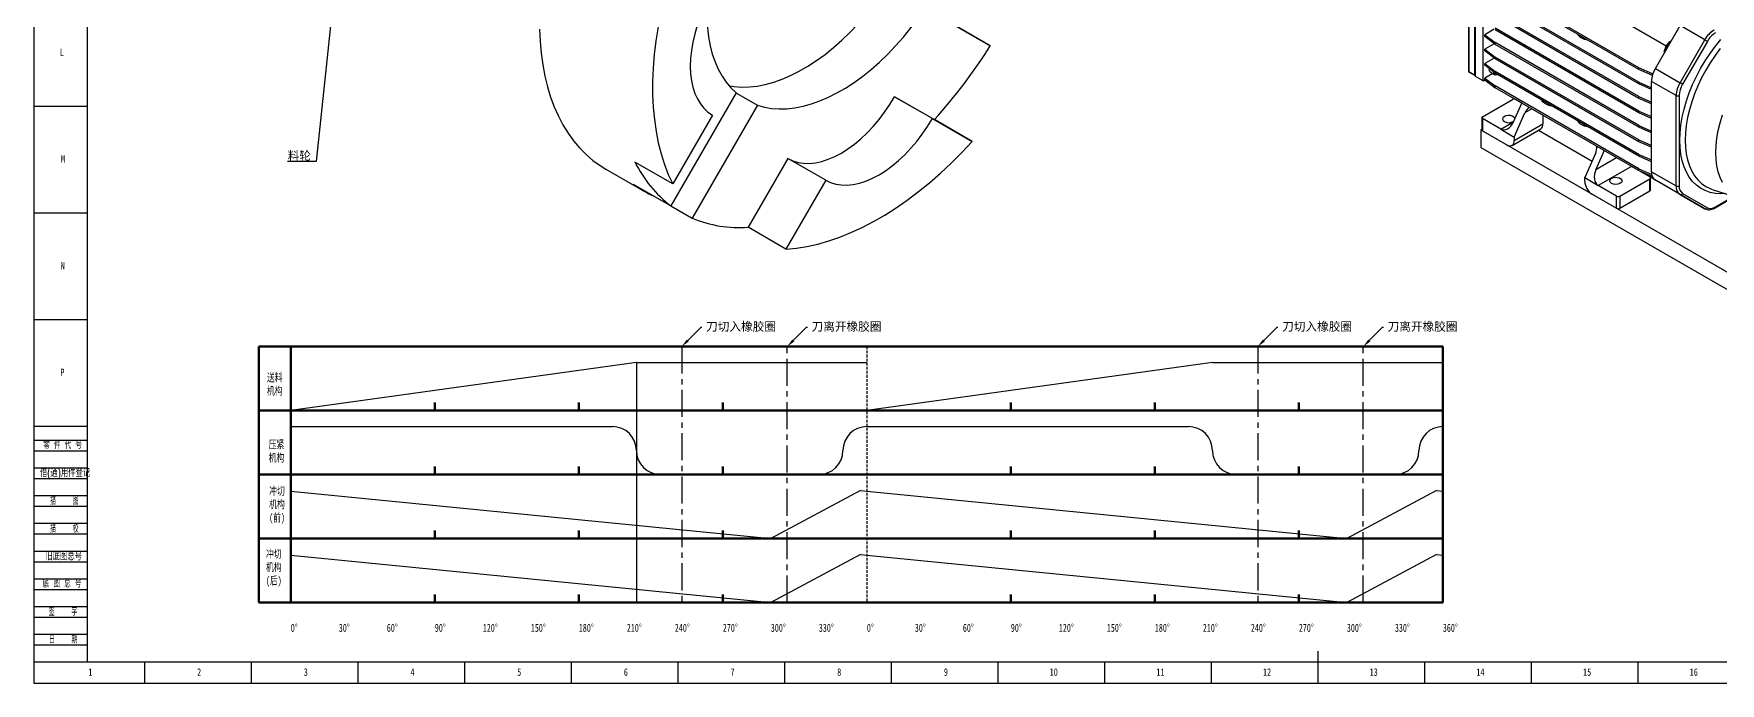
# Model space of a CAD drawing. Header units: millimetres. Extents: x 0 to 1189, y 0 to 841.
# Drawn here: x 0 to 791, y 0 to 304 of the extents above; entities that cross this region are included whole.
import ezdxf
from ezdxf import colors
from ezdxf.entities.mleader import LeaderData, LeaderLine
from ezdxf.math import Vec2, Vec3

# ---------------------------------------------------------------- set-up
doc = ezdxf.new("R2010")
doc.units = ezdxf.units.MM
doc.linetypes.add('CENTERX2', pattern=[20.32, 12.7, -2.54, 2.54, -2.54])
doc.linetypes.add('HIDDEN', pattern=[1.905, 1.27, -0.635])
for name, color, linetype in [('10', 7, 'Continuous'), ('5', 7, 'Continuous'), ('9', 7, 'Continuous'), ('细实线层', 7, 'Continuous')]:
    doc.layers.add(name, color=color, linetype=linetype)
for name, color, linetype, lineweight in [('中心线层', 1, 'CENTERX2', 25), ('粗实线', 7, 'Continuous', 50), ('细实线', 3, 'Continuous', 25), ('虚线层', 6, 'HIDDEN', 25)]:
    doc.layers.add(name, color=color, linetype=linetype, lineweight=lineweight)
doc.styles.add('SLDTEXTSTYLE0', font='TXT', dxfattribs={"width": 0.7, "bigfont": 'bigfont'})
doc.styles.add('SLDTEXTSTYLE2', font='TXT', dxfattribs={"width": 0.614286, "bigfont": 'bigfont'})
doc.styles.add('SLDTEXTSTYLE4', font='TXT', dxfattribs={"width": 0.566667, "bigfont": 'bigfont'})
doc.styles.add('SLDTEXTSTYLE5', font='TXT', dxfattribs={"width": 0.7})
doc.styles.add('汉字', font='simfang.ttf', dxfattribs={"width": 0.7, "height": 5})

msp = doc.modelspace()

# ---------------------------------------------------------------- linework, layer by layer
at = {"color": 7, "linetype": 'Continuous', "lineweight": 25}
for p, q in [((672.49, 334.33), (672.49, 286.94)), ((672.64, 334.13), (672.64, 286.73)), ((675.47, 285.1), (675.47, 332.5)), ((675.82, 284.49), (675.82, 332.7)), ((679.35, 282.45), (679.35, 330.66)), ((752.27, 288.57), (685.01, 327.39)), ((752.27, 287.74), (685.01, 326.56)), ((448.36, 298.82), (417.76, 316.42)), ((752.27, 281.8), (685.01, 320.62)), ((752.27, 280.97), (685.01, 319.8)), ((430.68, 309.03), (448.36, 298.82)), ((752.27, 275.03), (685.01, 313.85)), ((752.27, 274.2), (685.01, 313.03)), ((765.12, 298.68), (741.09, 312.55)), ((684.57, 306.59), (680.15, 304.04)), ((680.15, 304.04), (685.01, 300.32)), ((680.15, 303.21), (680.15, 304.04)), ((685.01, 299.49), (680.15, 303.21)), ((752.27, 268.26), (685.01, 307.09)), ((752.27, 267.43), (685.01, 306.26)), ((760.07, 288.21), (771.67, 308.29)), ((771.64, 281.53), (783.23, 301.62)), ((783.23, 301.62), (771.67, 308.29)), ((784.44, 300.92), (772.84, 280.83)), ((684.57, 299.83), (680.15, 297.27)), ((680.15, 297.27), (685.01, 293.55)), ((680.15, 296.44), (680.15, 297.27)), ((685.01, 292.72), (680.15, 296.44)), ((684.57, 293.06), (680.15, 290.5)), ((752.27, 261.49), (685.01, 300.32)), ((685.01, 299.49), (685.01, 300.32)), ((752.27, 260.66), (685.01, 299.49)), ((752.27, 254.72), (685.01, 293.55)), ((685.01, 292.72), (685.01, 293.55)), ((752.27, 253.89), (685.01, 292.72)), ((672.64, 286.73), (675.47, 285.1)), ((672.74, 286.5), (675.57, 284.87)), ((680.15, 290.5), (685.01, 286.78)), ((680.15, 289.68), (680.15, 290.5)), ((685.01, 285.95), (680.15, 289.68)), ((683.88, 285.89), (680.15, 283.73)), ((682.67, 286.59), (684.75, 285.38)), ((752.27, 247.95), (685.01, 286.78)), ((685.01, 285.95), (685.01, 286.78)), ((752.27, 247.12), (685.01, 285.95)), ((752.27, 287.74), (752.27, 288.57)), ((758.72, 285.76), (752.27, 288.57)), ((758.69, 284.95), (752.27, 287.74)), ((758.72, 285.76), (759, 285.92)), ((758.72, 285.06), (758.72, 285.76)), ((760.07, 288.21), (771.64, 281.53)), ((329.22, 276.74), (298.68, 223.79)), ((329.14, 276.81), (339.23, 270.99)), ((679.35, 282.45), (675.82, 284.49)), ((679.35, 282.45), (680.15, 282.91)), ((680.15, 283.73), (685.01, 280.01)), ((680.15, 282.91), (680.15, 283.73)), ((680.15, 282.91), (685.01, 279.18)), ((752.27, 241.18), (685.01, 280.01)), ((685.01, 279.18), (685.01, 280.01)), ((752.27, 240.36), (685.01, 279.18)), ((752.27, 281.8), (758.28, 279.18)), ((752.27, 280.97), (752.27, 281.8)), ((758.28, 278.36), (752.27, 280.97)), ((769.84, 275.49), (758.28, 282.16)), ((758.28, 239.82), (758.28, 282.16)), ((339.23, 270.99), (308.69, 218.03)), ((403.52, 274.96), (422.18, 264.23)), ((421.2, 264.76), (403.52, 274.96)), ((679, 265.52), (693.13, 273.68)), ((693.54, 263.17), (697.43, 272.01)), ((697.43, 272.01), (694.54, 273.68)), ((702.17, 269.28), (698.96, 267.42)), ((752.27, 275.03), (758.28, 272.41)), ((752.27, 274.2), (752.27, 275.03)), ((758.28, 271.59), (752.27, 274.2)), ((769.84, 233.14), (769.84, 275.49)), ((771.26, 275.49), (771.26, 233.14)), ((318.12, 266.37), (299.49, 234.07)), ((421.2, 264.76), (439.86, 254.03)), ((439.86, 254.03), (422.18, 264.23)), ((678.71, 265.11), (678.71, 259.4)), ((679, 264.71), (679, 258.99)), ((687.6, 259.74), (679, 264.71)), ((687.6, 259.74), (693.54, 263.17)), ((693.97, 256.07), (698.96, 267.42)), ((693.97, 254.43), (707.39, 262.18)), ((707.39, 266.26), (707.39, 262.18)), ((752.27, 268.26), (758.28, 265.64)), ((752.27, 267.43), (752.27, 268.26)), ((758.28, 264.82), (752.27, 267.43)), ((752.27, 261.49), (758.28, 258.88)), ((752.27, 260.66), (752.27, 261.49)), ((678.71, 259.64), (678.29, 259.4)), ((678.29, 259.4), (678.29, 251.23)), ((678.29, 259.4), (890.43, 136.94)), ((679, 258.99), (690.43, 252.39)), ((687.6, 259.74), (693.97, 256.07)), ((692.93, 252.14), (706.35, 259.89)), ((693.97, 256.07), (693.97, 254.43)), ((705.32, 259.29), (730.39, 244.82)), ((758.28, 258.05), (752.27, 260.66)), ((752.27, 254.72), (758.28, 252.11)), ((752.27, 253.89), (752.27, 254.72)), ((758.28, 251.28), (752.27, 253.89)), ((353.52, 246.04), (334.9, 213.75)), ((371.2, 235.84), (353.52, 246.04)), ((678.29, 251.23), (890.43, 128.77)), ((731.95, 248.37), (726.97, 237.02)), ((736.08, 249.7), (732.2, 240.85)), ((732.2, 240.85), (741.8, 246.4)), ((752.27, 247.95), (758.28, 245.34)), ((752.27, 247.12), (752.27, 247.95)), ((758.28, 244.51), (752.27, 247.12)), ((268.1, 241.07), (285.77, 230.86)), ((299.49, 234.07), (281.82, 244.28)), ((748.87, 242.31), (733.33, 233.34)), ((748.75, 242.39), (748.87, 242.31)), ((757.47, 237.35), (748.87, 242.31)), ((752.27, 241.18), (758.39, 238.52)), ((752.27, 240.36), (752.27, 241.18)), ((752.27, 240.36), (758.66, 237.57)), ((767.46, 231.59), (757.49, 237.34)), ((758.28, 239.82), (769.84, 233.14)), ((281.01, 233.99), (298.68, 223.79)), ((371.2, 235.84), (352.58, 203.54)), ((726.97, 237.02), (733.33, 233.34)), ((726.97, 235.38), (726.97, 237.02)), ((730.5, 229.26), (741.93, 222.66)), ((741.93, 228.38), (733.33, 233.34)), ((743.35, 228.38), (757.47, 236.53)), ((743.35, 222.66), (757.47, 230.81)), ((757.47, 230.81), (757.47, 236.53)), ((757.77, 231.22), (757.77, 236.94)), ((771.64, 229.17), (760.07, 235.85)), ((771.67, 229.15), (760.07, 235.85)), ((767.46, 231.58), (767.46, 231.59)), ((772.84, 229.63), (784.44, 222.93)), ((786.47, 231.61), (787.11, 231.39)), ((787.11, 231.39), (800.6, 227.08)), ((298.69, 223.8), (308.69, 218.03)), ((741.93, 222.66), (741.93, 228.38)), ((743.35, 228.38), (743.35, 222.66)), ((783.23, 222.48), (771.64, 229.17)), ((771.67, 229.15), (783.23, 222.48)), ((788.07, 222.86), (797.25, 228.15)), ((788.28, 223.31), (796.87, 228.28)), ((352.58, 203.54), (334.9, 213.75))]:
    msp.add_line(p, q, dxfattribs=at)
msp.add_line((282.49, 150.36), (282.49, 37.86))
at = {"color": 7, "linetype": 'Continuous', "lineweight": 25, "flags": 128}
for points in [[(299.41, 334.81), (297.35, 327.99), (295.55, 321.21), (293.99, 314.47), (292.69, 307.8), (291.65, 301.21), (290.87, 294.71), (290.35, 288.33), (290.09, 282.08), (290.09, 275.97), (290.36, 270.03), (290.89, 264.25), (291.69, 258.67), (292.74, 253.29), (294.05, 248.13), (295.62, 243.2), (297.43, 238.51), (299.49, 234.07)], [(325.95, 280.04), (328.17, 279.69), (331.69, 279.44), (335.33, 279.53), (339.08, 279.94), (342.91, 280.69), (346.82, 281.77), (350.78, 283.17), (354.78, 284.89), (358.81, 286.92), (362.85, 289.26), (366.88, 291.89), (370.88, 294.8), (374.84, 297.98), (378.75, 301.42), (382.58, 305.11), (386.32, 309.02), (389.96, 313.15), (393.47, 317.47), (396.85, 321.96), (400.09, 326.62)], [(318.06, 324.08), (315.98, 320.25), (314.11, 316.34), (312.45, 312.38), (311.03, 308.39), (309.85, 304.42), (308.93, 300.49), (308.27, 296.63), (307.87, 292.87), (307.73, 289.23), (307.87, 285.75), (308.28, 282.46), (308.95, 279.37), (309.88, 276.51), (311.06, 273.9), (312.49, 271.57), (314.15, 269.53), (316.03, 267.79), (318.12, 266.37)], [(315.6, 319.5), (315.47, 316.47), (315.48, 311.81), (315.74, 307.31), (316.26, 302.99), (317.03, 298.86), (318.06, 294.94), (319.34, 291.26), (320.86, 287.82), (322.61, 284.63), (324.59, 281.71), (326.8, 279.08), (329.22, 276.74)], [(339.23, 270.99), (342.47, 270.07), (345.85, 269.49), (349.37, 269.24), (353.01, 269.32), (356.75, 269.74), (360.59, 270.49), (364.49, 271.57), (368.46, 272.97), (372.46, 274.69), (376.49, 276.72), (380.53, 279.05), (384.56, 281.68), (388.56, 284.6), (392.52, 287.78), (396.43, 291.22), (400.26, 294.9), (404, 298.82), (407.63, 302.94), (411.15, 307.26), (414.53, 311.76), (417.76, 316.42)], [(237.06, 306.68), (237.31, 300.92), (237.81, 295.31), (238.56, 289.89), (239.55, 284.65), (240.78, 279.62), (242.25, 274.8), (243.95, 270.2), (245.89, 265.84), (248.06, 261.72), (250.44, 257.86), (253.05, 254.26), (255.86, 250.94), (258.88, 247.9), (262.09, 245.14), (265.49, 242.68), (268.1, 241.07)], [(771.53, 254.47), (771.65, 257.98), (772.03, 261.61), (772.66, 265.33), (773.53, 269.13), (774.64, 272.96), (775.98, 276.8), (777.54, 280.63), (779.31, 284.42), (781.28, 288.14), (783.43, 291.76), (785.75, 295.26), (788.22, 298.61), (790.82, 301.78)], [(784.44, 300.92), (784.33, 300.98), (784.2, 301.06), (784.04, 301.15), (783.88, 301.24), (783.71, 301.34), (783.54, 301.44), (783.38, 301.53), (783.23, 301.62)], [(790.52, 297.5), (788.09, 294.26), (785.82, 290.87), (783.7, 287.36), (781.76, 283.76), (780.02, 280.07), (778.48, 276.35), (777.16, 272.61), (776.06, 268.87), (775.2, 265.18), (774.59, 261.55), (774.21, 258.02), (774.09, 254.6)], [(772.84, 280.83), (772.73, 280.9), (772.6, 280.98), (772.45, 281.06), (772.28, 281.16), (772.11, 281.26), (771.95, 281.35), (771.79, 281.45), (771.64, 281.53)], [(353.52, 246.04), (355.8, 244.95), (358.25, 244.2), (360.85, 243.79), (363.59, 243.73), (366.44, 244.02), (369.38, 244.65), (372.4, 245.62), (375.45, 246.92), (378.54, 248.55), (381.62, 250.49), (384.67, 252.72), (387.68, 255.23), (390.63, 258.01), (393.47, 261.02), (396.21, 264.24), (398.81, 267.66), (401.25, 271.24), (403.52, 274.96)], [(371.2, 235.84), (373.48, 234.75), (375.93, 234), (378.53, 233.59), (381.27, 233.53), (384.12, 233.81), (387.06, 234.44), (390.07, 235.41), (393.13, 236.72), (396.21, 238.35), (399.29, 240.28), (402.35, 242.52), (405.36, 245.03), (408.3, 247.8), (411.15, 250.81), (413.89, 254.04), (416.49, 257.46), (418.93, 261.04), (421.2, 264.76)], [(694.24, 264.76), (694.2, 264.88), (693.77, 265.45), (693.01, 265.88), (692.04, 266.13), (690.97, 266.16), (689.96, 265.96), (689.14, 265.57), (688.63, 265.03), (688.48, 264.42), (688.72, 263.83), (689.32, 263.32), (689.32, 263.32)], [(791.53, 234.81), (790.42, 237.17), (789.54, 239.78), (788.91, 242.6), (788.53, 245.62), (788.41, 248.81), (788.53, 252.15), (788.91, 255.61), (789.54, 259.16), (790.42, 262.77), (791.53, 266.42)], [(352.58, 203.54), (357.46, 203.99), (362.43, 204.77), (367.49, 205.9), (372.62, 207.36), (377.8, 209.15), (383.04, 211.26), (388.3, 213.7), (393.59, 216.45), (398.88, 219.51), (404.16, 222.87), (409.42, 226.53), (414.65, 230.46), (419.84, 234.67), (424.96, 239.15), (430.02, 243.87), (434.99, 248.84), (439.86, 254.03)], [(792.97, 229.52), (790.82, 229.43), (788.22, 229.61), (785.75, 230.11), (783.43, 230.93), (781.28, 232.07), (779.31, 233.51), (777.54, 235.26), (775.98, 237.28), (774.64, 239.58), (773.53, 242.13), (772.66, 244.92), (772.03, 247.92), (771.65, 251.11), (771.53, 254.47)], [(774.09, 254.6), (774.21, 251.33), (774.59, 248.22), (775.2, 245.31), (776.06, 242.61), (777.16, 240.14), (778.48, 237.93), (780.02, 235.98), (781.76, 234.31), (783.7, 232.94), (785.82, 231.87), (786.47, 231.61)], [(739.53, 234.34), (738.93, 234.84), (738.68, 235.44), (738.83, 236.05), (739.35, 236.59), (740.17, 236.98), (741.18, 237.18), (742.24, 237.15), (743.22, 236.9), (743.97, 236.47), (744.4, 235.9), (744.45, 235.29), (744.11, 234.7), (743.43, 234.23), (742.5, 233.93), (741.45, 233.85), (740.41, 233.99), (739.53, 234.34)]]:
    msp.add_lwpolyline(points, dxfattribs=at)
at = {"color": 7, "linetype": 'Continuous', "lineweight": 25}
for centre, radius, start, end in [((728.91, 308.52), 6.89, 216.48518, 263.5202), ((772.43, 294.47), 8.04, 130.26713, 169.73287), ((794.19, 295.58), 12.51, 121.95467, 151.14439), ((794.13, 295.58), 11.06, 121.95467, 151.14439), ((238.9, 430.15), 247.23, 317.84826, 327.91391), ((672.99, 286.94), 0.5, 180, 240.00269), ((672.74, 286.96), 0.251, 185.6948, 245.62534), ((672.87, 286.7), 0.24, 172.74417, 235.94365), ((675.7, 285.07), 0.24, 172.74417, 235.94365), ((675.8, 285.74), 0.721, 241.95976, 271.1441), ((675.82, 285.3), 0.5, 240.00269, 270), ((683.55, 287.74), 1.45, 163.96987, 232.62297), ((685.53, 286.45), 1.32, 175.1541, 233.94281), ((685.46, 286.35), 0.995, 178.71644, 295.25453), ((685.28, 286.48), 1.22, 244.20105, 300.87226), ((770.78, 281.74), 12.51, 148.85627, 178.0435), ((782.34, 275.06), 12.51, 148.85627, 178.0435), ((782.32, 275.11), 11.07, 148.85627, 178.0435), ((693.83, 272.31), 1.54, 62.60967, 117.39033), ((712.17, 277.57), 6.89, 216.48518, 263.5202), ((770.55, 276.85), 1.54, 242.60967, 297.39033), ((679.16, 265.11), 0.437, 110.78342, 249.21658), ((691.36, 267.04), 4.25, 241.32498, 303.14136), ((705.01, 261.88), 2.4, 304.05635, 7.25583), ((728.91, 267.91), 6.89, 216.48518, 263.5202), ((679.21, 259.45), 0.503, 185.6948, 245.62534), ((691.81, 254.08), 2.18, 230.79671, 9.21404), ((333.35, 269.5), 57.37, 206.08489, 232.83072), ((757.32, 236.94), 0.437, 290.78342, 69.21658), ((762.62, 239.39), 4.36, 174.37962, 234.30196), ((310.84, 274.28), 50.13, 233.48233, 246.52305), ((734.64, 235.73), 7.68, 182.60548, 237.39452), ((757.27, 231.27), 0.503, 294.37466, 354.3052), ((774.18, 232.72), 4.36, 174.37962, 234.30196), ((770.55, 234.51), 1.54, 242.60967, 297.39033), ((775.1, 232.76), 3.86, 174.37962, 234.30196), ((772.01, 230.02), 0.922, 246.35693, 335.1837), ((742.64, 229.74), 1.54, 242.60967, 297.39033), ((742.64, 224.02), 1.54, 242.60967, 297.39033), ((783.6, 223.32), 0.922, 246.35693, 335.1837), ((786.03, 226.45), 3.86, 245.68605, 305.61817), ((787.78, 223.26), 0.503, 305.70682, 5.61961), ((330.82, 271.09), 57.49, 247.36403, 274.07244)]:
    msp.add_arc(centre, radius, start, end, dxfattribs=at)
for centre, start_param, end_param in [((702.49, 265.38), 0.861984, 1.434091), ((690.01, 265.21), 3.004888, 4.575684), ((728.42, 250.41), 4.575684, 5.147297), ((735.73, 238.81), 1.434091, 3.004888)]:
    msp.add_ellipse(centre, major_axis=(1.9, 5.7), ratio=0.672281, start_param=start_param, end_param=end_param, dxfattribs=at)
for points, knots in [([(767.57, 301.2), (767.48, 301.16), (767.07, 300.97), (766.39, 300.38), (765.57, 299.47), (764.9, 298.39), (764.42, 297.23), (764.15, 296.17), (764.17, 295.56), (764.17, 295.31)], [0, 0, 0, 0, 0.04759, 0.213621, 0.381372, 0.548678, 0.716433, 0.885801, 1, 1, 1, 1]), ([(684.73, 285.91), (684.69, 285.95), (684.6, 286.02), (684.58, 286.2), (684.57, 286.29)], [0, 0, 0, 0, 0.501104, 1, 1, 1, 1]), ([(783.23, 222.48), (783.43, 222.38), (783.94, 222.12), (784.87, 221.95), (786, 222.02), (787.08, 222.33), (787.77, 222.7), (788.07, 222.86)], [0, 0, 0, 0, 0.1380183, 0.3607537, 0.5859245, 0.8195565, 1, 1, 1, 1])]:
    msp.add_open_spline(points, degree=3, knots=knots, dxfattribs=at)
at = {"layer": '5', "color": 7}
for p, q in [((0, 841), (0, 0)), ((0, 114), (25, 114)), ((0, 109), (25, 109)), ((0, 101), (25, 101)), ((0, 96), (25, 96)), ((0, 88), (25, 88)), ((0, 83), (25, 83)), ((0, 75), (25, 75)), ((0, 70), (25, 70)), ((0, 62), (25, 62)), ((0, 57), (25, 57)), ((0, 49), (25, 49)), ((0, 44), (25, 44)), ((0, 36), (25, 36)), ((0, 31), (25, 31)), ((0, 23), (25, 23)), ((0, 18), (25, 18)), ((0, 0), (1189, 0))]:
    msp.add_line(p, q, dxfattribs=at)
at = {"layer": '5', "color": 7, "lineweight": 25}
for p, q in [((25, 831.05), (25, 10)), ((0, 10), (1179, 10))]:
    msp.add_line(p, q, dxfattribs=at)
at = {"layer": '5'}
for p, q in [((0, 270.5), (25, 270.5)), ((0, 220.5), (25, 220.5)), ((0, 170.5), (25, 170.5)), ((0, 120.5), (25, 120.5)), ((52, 0), (52, 10)), ((102, 0), (102, 10)), ((152, 0), (152, 10)), ((202, 0), (202, 10)), ((252, 0), (252, 10)), ((302, 0), (302, 10)), ((352, 0), (352, 10)), ((402, 0), (402, 10)), ((452, 0), (452, 10)), ((502, 0), (502, 10)), ((552, 0), (552, 10)), ((652, 0), (652, 10)), ((702, 0), (702, 10)), ((752, 0), (752, 10))]:
    msp.add_line(p, q, dxfattribs=at)
at = {"layer": '5', "lineweight": 25}
msp.add_line((602, 0), (602, 15), dxfattribs=at)
at = {"layer": '中心线层'}
for p, q in [((303.74, 157.86), (303.74, 37.86)), ((353.18, 37.86), (353.18, 157.86)), ((573.74, 157.86), (573.74, 37.86)), ((623.18, 37.86), (623.18, 157.86))]:
    msp.add_line(p, q, dxfattribs=at)
at = {"layer": '粗实线'}
for p, q in [((120.49, 157.86), (105.49, 157.86)), ((105.49, 157.86), (105.49, 120.36)), ((660.49, 157.86), (660.49, 67.86)), ((105.49, 127.86), (120.49, 127.86)), ((105.49, 97.86), (105.49, 120.36)), ((120.49, 97.86), (105.49, 97.86)), ((105.49, 67.86), (105.49, 97.86)), ((120.49, 67.86), (105.49, 67.86)), ((105.49, 37.86), (105.49, 67.86)), ((120.49, 67.86), (120.49, 37.86)), ((660.49, 67.86), (660.49, 37.86)), ((120.49, 37.86), (105.49, 37.86))]:
    msp.add_line(p, q, dxfattribs=at)
at = {"layer": '粗实线', "color": 0}
for p, q in [((120.49, 157.86), (120.49, 127.86)), ((120.49, 157.86), (390.49, 157.86)), ((390.49, 157.86), (660.49, 157.86)), ((120.49, 127.86), (120.49, 97.86)), ((120.49, 127.86), (390.49, 127.86)), ((120.49, 127.86), (151.99, 127.86)), ((187.99, 127.86), (187.99, 131.61)), ((255.49, 127.86), (255.49, 131.61)), ((322.99, 131.61), (322.99, 127.86)), ((390.49, 127.86), (660.49, 127.86)), ((390.49, 127.86), (421.99, 127.86)), ((457.99, 127.86), (457.99, 131.61)), ((525.49, 127.86), (525.49, 131.61)), ((592.99, 131.61), (592.99, 127.86)), ((120.49, 97.86), (120.49, 67.86)), ((120.49, 97.86), (390.49, 97.86)), ((120.49, 97.86), (136.24, 97.86)), ((120.49, 97.86), (140.74, 97.86)), ((187.99, 97.86), (187.99, 101.61)), ((255.49, 97.86), (255.49, 101.61)), ((322.99, 101.61), (322.99, 97.86)), ((390.49, 97.86), (660.49, 97.86)), ((390.49, 97.86), (406.24, 97.86)), ((390.49, 97.86), (410.74, 97.86)), ((457.99, 97.86), (457.99, 101.61)), ((525.49, 97.86), (525.49, 101.61)), ((592.99, 101.61), (592.99, 97.86)), ((187.99, 67.86), (187.99, 71.61)), ((255.49, 67.86), (255.49, 71.61)), ((322.99, 71.61), (322.99, 67.86)), ((457.99, 67.86), (457.99, 71.61)), ((525.49, 67.86), (525.49, 71.61)), ((592.99, 71.61), (592.99, 67.86)), ((120.49, 67.86), (390.49, 67.86)), ((390.49, 67.86), (660.49, 67.86)), ((187.99, 37.86), (187.99, 41.61)), ((255.49, 37.86), (255.49, 41.61)), ((322.99, 37.86), (322.99, 41.61)), ((457.99, 37.86), (457.99, 41.61)), ((525.49, 37.86), (525.49, 41.61)), ((592.99, 37.86), (592.99, 41.61)), ((120.49, 37.86), (390.49, 37.86)), ((390.49, 37.86), (660.49, 37.86))]:
    msp.add_line(p, q, dxfattribs=at)
at = {"layer": '细实线', "color": 0}
for p, q in [((282.49, 150.36), (120.49, 127.86)), ((282.49, 150.36), (390.49, 150.36)), ((552.49, 150.36), (390.49, 127.86)), ((552.49, 150.36), (660.49, 150.36)), ((120.49, 120.36), (271.24, 120.36)), ((390.49, 120.36), (541.24, 120.36)), ((293.74, 97.86), (368.03, 97.86)), ((563.74, 97.86), (638.03, 97.86)), ((120.49, 90.07), (345.49, 67.86)), ((387.49, 90.36), (345.49, 67.86)), ((387.49, 90.36), (390.49, 90.07)), ((390.49, 90.07), (615.49, 67.86)), ((657.49, 90.36), (615.49, 67.86)), ((657.49, 90.36), (660.49, 90.07)), ((120.49, 60.07), (345.49, 37.86)), ((387.49, 60.36), (345.49, 37.86)), ((387.49, 60.36), (390.49, 60.07)), ((390.49, 60.07), (615.49, 37.86)), ((657.49, 60.36), (615.49, 37.86)), ((657.49, 60.36), (660.49, 60.07))]:
    msp.add_line(p, q, dxfattribs=at)
for centre, start, end in [((271.24, 109.11), 0, 90), ((390.53, 109.11), 90, 180), ((541.24, 109.11), 0, 90), ((660.53, 109.11), 90, 180), ((293.74, 109.11), 180, 270), ((368.03, 109.11), 270, 0), ((563.74, 109.11), 180, 270), ((638.03, 109.11), 270, 0)]:
    msp.add_arc(centre, 11.25, start, end, dxfattribs=at)
at = {"layer": '虚线层'}
msp.add_line((390.49, 157.86), (390.49, 37.86), dxfattribs=at)

# ---------------------------------------------------------------- texts
at = {"layer": '10', "char_height": 3.5, "attachment_point": 2, "style": 'SLDTEXTSTYLE5'}
for s, insert in [('L', (13.18, 297.51)), ('M', (13.71, 247.51)), ('N', (13.6, 197.51)), ('P', (13.44, 147.51)), ('1', (26.54, 7.01)), ('2', (77.54, 7.01)), ('3', (127.54, 7.01)), ('4', (177.54, 7.01)), ('5', (227.54, 7.01)), ('6', (277.55, 7.01)), ('7', (327.55, 7.01)), ('8', (377.55, 7.01)), ('9', (427.55, 7.01)), ('10', (478.09, 7.01)), ('11', (528.09, 7.01)), ('12', (578.09, 7.01)), ('13', (628.09, 7.01)), ('14', (678.09, 7.01)), ('15', (728.09, 7.01)), ('16', (778.09, 7.01))]:
    msp.add_mtext(s, dxfattribs=dict(at, insert=insert))
at = {"layer": '9', "color": 7, "char_height": 3.5}
for s, insert, attachment_point, style in [('零 件 代 号', (4.48, 113.36), 1, 'SLDTEXTSTYLE2'), ('借(通)用件登记', (2.93, 100.28), 1, 'SLDTEXTSTYLE0'), ('描    图', (14.35, 87.18), 2, 'SLDTEXTSTYLE4'), ('描    校', (14.32, 74.14), 2, 'SLDTEXTSTYLE4'), ('旧底图总号', (5.46, 61.2), 1, 'SLDTEXTSTYLE0'), ('底 图 总 号', (4.21, 48.43), 1, 'SLDTEXTSTYLE2'), ('签    字', (13.71, 35.19), 2, 'SLDTEXTSTYLE4'), ('日    期', (13.78, 22.23), 2, 'SLDTEXTSTYLE4')]:
    msp.add_mtext(s, dxfattribs=dict(at, insert=insert, attachment_point=attachment_point, style=style))
at = {"layer": '粗实线', "color": 0, "char_height": 3.75, "attachment_point": 1, "style": '汉字'}
for s, width, insert in [('送料机构', 8.5344, (109.27, 145.21)), ('压紧机构', 8.0973, (110.15, 113.86)), ('冲切机构(前)', 10.1414, (110.35, 92.01)), ('冲切机构(后)', 10.1414, (108.82, 62.51))]:
    msp.add_mtext_dynamic_manual_height_columns(s, width=width, gutter_width=18.75, heights=[0], dxfattribs=dict(at, insert=insert))
at = {"layer": '粗实线', "char_height": 3.75, "attachment_point": 1, "style": '汉字'}
for s, insert in [('0°', (120.49, 27.87)), ('30°', (142.99, 27.87)), ('60°', (165.49, 27.87)), ('90°', (187.99, 27.87)), ('120°', (210.49, 27.87)), ('150°', (232.99, 27.87)), ('180°', (255.49, 27.87)), ('210°', (277.99, 27.87)), ('240°', (300.49, 27.87)), ('270°', (322.99, 27.87)), ('300°', (345.49, 27.87)), ('330°', (367.99, 27.87)), ('0°', (390.49, 27.87)), ('30°', (412.99, 27.87)), ('60°', (435.49, 27.87)), ('90°', (457.99, 27.87)), ('120°', (480.49, 27.87)), ('150°', (502.99, 27.87)), ('180°', (525.49, 27.87)), ('210°', (547.99, 27.87)), ('240°', (570.49, 27.87)), ('270°', (592.99, 27.87)), ('300°', (615.49, 27.87)), ('330°', (637.99, 27.87)), ('360°', (660.49, 27.87))]:
    msp.add_mtext_dynamic_manual_height_columns(s, width=15.8581, gutter_width=18.75, heights=[0], dxfattribs=dict(at, insert=insert))

# ---------------------------------------------------------------- leaders
ml = msp.add_multileader_mtext('Standard')
ml.set_content('{\\fSimSun|b0|i0|c134|p2;料轮}', color=256)
ml.set_leader_properties()
ml.build(insert=Vec2(0, 0))
ml.multileader.update_dxf_attribs({"text_right_attachment_type": 6, "dogleg_length": 0.36})
ctx = ml.context
ctx.base_point, ctx.plane_origin = Vec3(116.98, 247.04), Vec3(147.32, 385.57)
ctx.right_attachment, ctx.text_align_type = 6, 2
notes = []
notes.append((ctx, [(0, (1, 1, 0), (132.31, 244.52), (-1, 0), 0.36, [(0, [(147.32, 385.57)], 0, [])])]))
ctx.mtext.insert, ctx.mtext.alignment, ctx.mtext.flow_direction = Vec3(129.95, 249.32), 3, 5
at = {"layer": '细实线层'}
ml = msp.add_multileader_mtext('Standard', dxfattribs=at)
ml.set_content('{\\fSimSun|b0|i0|c134|p2;刀切入橡胶圈}', color=256)
ml.set_leader_properties()
ml.build(insert=Vec2(0, 0))
ml.multileader.update_dxf_attribs({"text_right_attachment_type": 6, "dogleg_length": 0.36})
ctx = ml.context
ctx.base_point, ctx.plane_origin = Vec3(313.16, 166.92), Vec3(303.74, 157.86)
ctx.right_attachment = 6
notes.append((ctx, [(0, (1, 1, 0), (312.8, 166.92), (1, 0), 0.36, [(0, [(303.74, 157.86)], 0, [])])]))
ctx.mtext.insert, ctx.mtext.flow_direction = Vec3(315.16, 169.21), 5
ml = msp.add_multileader_mtext('Standard', dxfattribs=at)
ml.set_content('{\\fSimSun|b0|i0|c134|p2;刀离开橡胶圈}', color=256)
ml.set_leader_properties()
ml.build(insert=Vec2(0, 0))
ml.multileader.update_dxf_attribs({"text_right_attachment_type": 6, "dogleg_length": 0.36})
ctx = ml.context
ctx.base_point, ctx.plane_origin = Vec3(362.6, 166.92), Vec3(353.18, 157.86)
ctx.right_attachment = 6
notes.append((ctx, [(0, (1, 1, 0), (362.24, 166.92), (1, 0), 0.36, [(0, [(353.18, 157.86)], 0, [])])]))
ctx.mtext.insert, ctx.mtext.flow_direction = Vec3(364.6, 169.21), 5
ml = msp.add_multileader_mtext('Standard', dxfattribs=at)
ml.set_content('{\\fSimSun|b0|i0|c134|p2;刀切入橡胶圈}', color=256)
ml.set_leader_properties()
ml.build(insert=Vec2(0, 0))
ml.multileader.update_dxf_attribs({"text_right_attachment_type": 6, "dogleg_length": 0.36})
ctx = ml.context
ctx.base_point, ctx.plane_origin = Vec3(583.16, 166.92), Vec3(573.74, 157.86)
ctx.right_attachment = 6
notes.append((ctx, [(0, (1, 1, 0), (582.8, 166.92), (1, 0), 0.36, [(0, [(573.74, 157.86)], 0, [])])]))
ctx.mtext.insert, ctx.mtext.flow_direction = Vec3(585.16, 169.21), 5
ml = msp.add_multileader_mtext('Standard', dxfattribs=at)
ml.set_content('{\\fSimSun|b0|i0|c134|p2;刀离开橡胶圈}', color=256)
ml.set_leader_properties()
ml.build(insert=Vec2(0, 0))
ml.multileader.update_dxf_attribs({"text_right_attachment_type": 6, "dogleg_length": 0.36})
ctx = ml.context
ctx.base_point, ctx.plane_origin = Vec3(632.6, 166.92), Vec3(623.18, 157.86)
ctx.right_attachment = 6
notes.append((ctx, [(0, (1, 1, 0), (632.24, 166.92), (1, 0), 0.36, [(0, [(623.18, 157.86)], 0, [])])]))
ctx.mtext.insert, ctx.mtext.flow_direction = Vec3(634.6, 169.21), 5
for ctx, leaders in notes:
    for number, flags, end, landing, length, lines in leaders:
        leader = LeaderData()
        leader.index, (leader.has_last_leader_line, leader.has_dogleg_vector, leader.attachment_direction) = number, flags
        leader.last_leader_point, leader.dogleg_vector, leader.dogleg_length = Vec3(end), Vec3(landing), length
        for number, points, colour, breaks in lines:
            line = LeaderLine()
            line.index, line.vertices, line.color, line.breaks = number, Vec3.list(points), colors.encode_raw_color(colour), breaks
            leader.lines.append(line)
        ctx.leaders.append(leader)

doc.saveas('drawing.dxf')
